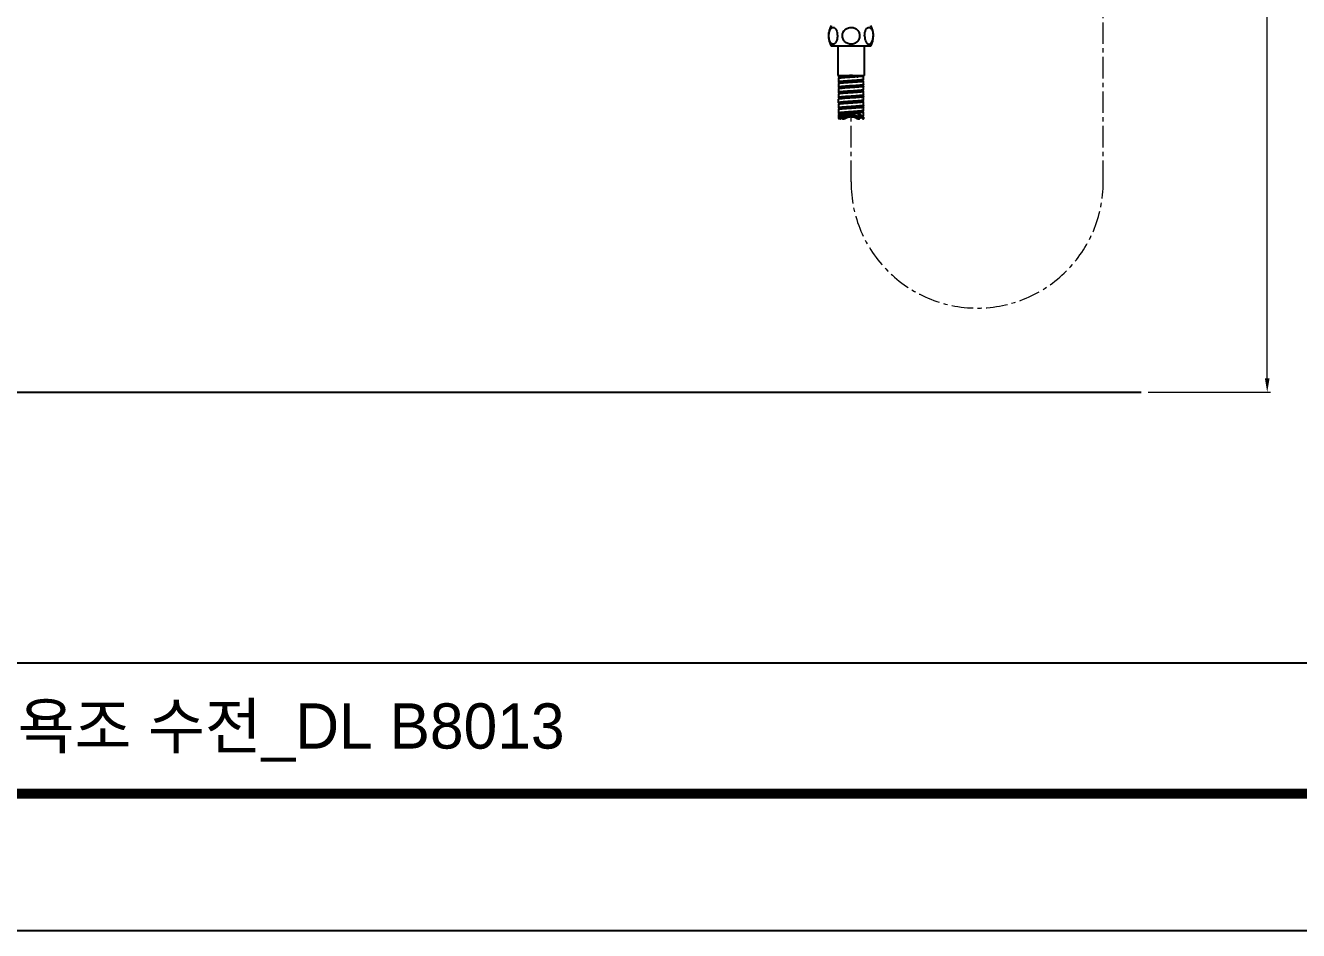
# Model space of a CAD drawing. Extents: x 300 to 2828, y 64 to 1916.
# Drawn here: x 1171 to 1909, y 64 to 589 of the extents above; entities that cross this region are included whole.
import ezdxf

# ---------------------------------------------------------------- set-up
doc = ezdxf.new("R2010")
doc.units = 0
doc.header["$LTSCALE"] = 10
doc.header["$MEASUREMENT"] = 0
doc.header["$PDMODE"] = 3
doc.header["$PDSIZE"] = -10
doc.linetypes.add('CENTER', pattern=[2, 1.25, -0.25, 0.25, -0.25])
doc.layers.get('0').update_dxf_attribs({"linetype": 'CONTINUOUS'})
doc.layers.get('DEFPOINTS').update_dxf_attribs({"linetype": 'CONTINUOUS'})
doc.layers.add('1', color=7, linetype='CONTINUOUS')
doc.layers.add('DEF_LAYER_ASSEM_MEMBER', color=7, linetype='CONTINUOUS')
doc.styles.add('Daelim Dimension', font='')
doc.styles.get('Daelim Dimension').set_extended_font_data('나눔고딕')
doc.dimstyles.new('DEFAULT', dxfattribs={"dimscale": 2, "dimtxt": 2, "dimasz": 2, "dimexe": 0, "dimexo": 2, "dimgap": 1, "dimtad": 1, "dimdec": 1, "dimzin": 9, "dimdsep": 46, "dimtxsty": 'Daelim Dimension', "dimcen": 0.5, "dimclrd": 252, "dimclre": 252, "dimclrt": 3, "dimadec": 1, "dimazin": 0, "dimtfac": 1, "dimtdec": 1, "dimtix": 1, "dimtmove": 0, "dimatfit": 3, "dimfxl": 1, "dimtolj": 1, "dimtzin": 1, "dimlwd": 9, "dimlwe": 9, "dimarcsym": 0})

# ---------------------------------------------------------------- blocks, each defined once
blk = doc.blocks.new('*D3')
at = {"color": 5, "lineweight": 9, "ltscale": 0.5, "transparency": 16777216}
for p, q in [((1829.76, 892.63), (1892.68, 892.63)), ((1890.68, 384.14), (1890.68, 884.63)), ((1821.59, 376.14), (1892.68, 376.14))]:
    blk.add_line(p, q, dxfattribs=at)
at = {"color": 5, "ltscale": 0.5, "transparency": 16777216}
for points in [[(1889.35, 884.63), (1892.02, 884.63), (1890.68, 892.63)], [(1889.35, 384.14), (1892.02, 384.14), (1890.68, 376.14)]]:
    blk.add_solid(points, dxfattribs=at)
at = {"layer": 'DEFPOINTS', "color": 0, "ltscale": 0.5, "transparency": 16777216}
for p in [(1825.76, 892.63), (1890.68, 892.63), (1817.59, 376.14)]:
    blk.add_point(p, dxfattribs=at)
at = {"color": 7, "ltscale": 0.5, "transparency": 16777216, "insert": (1874.98, 634.39), "char_height": 20, "attachment_point": 5, "rotation": 90, "style": 'Daelim Dimension'}
blk.add_mtext('\\A1;(1650)', dxfattribs=at)

msp = doc.modelspace()

# ---------------------------------------------------------------- linework, layer by layer
msp.add_line((982.65, 376.14), (1817.59, 376.14))
at = {"color": 5}
msp.add_line((340.64, 219.24), (2375.89, 219.24), dxfattribs=at)
at = {"ltscale": 0.5}
msp.add_lwpolyline([(300, 64.06), (2827.62, 64.06), (2827.62, 1916.1), (300, 1916.1)], close=True, dxfattribs=at)
at = {"color": 5, "linetype": 'ByBlock', "lineweight": 200, "const_width": 5.82}
msp.add_lwpolyline([(340.64, 143.37), (2786.72, 143.37), (2786.72, 1873.09), (340.64, 1873.09)], close=True, dxfattribs=at)
at = {"layer": '1', "color": 1, "linetype": 'CENTER', "lineweight": 5}
for p, q in [((1795.64, 498.02), (1795.64, 923.17)), ((1649.47, 498.02), (1649.47, 536.58))]:
    msp.add_line(p, q, dxfattribs=at)
msp.add_arc((1722.56, 498.02), 73.09, 180, 0, dxfattribs=at)
at = {"layer": 'DEF_LAYER_ASSEM_MEMBER', "color": 7, "linetype": 'Continuous'}
for p, q in [((1660.94, 576.76), (1638, 576.76)), ((1641.82, 576.76), (1641.82, 559.76)), ((1657.12, 576.76), (1657.12, 559.76)), ((1641.82, 559.76), (1657.12, 559.76)), ((1642.22, 559.76), (1642.22, 558.96)), ((1642.22, 557.96), (1642.22, 555.96)), ((1642.22, 554.96), (1642.22, 552.96)), ((1643.02, 558.96), (1643.02, 558.18)), ((1643.02, 555.96), (1643.02, 555.19)), ((1649.47, 558.71), (1649.45, 558.71)), ((1649.47, 555.71), (1649.45, 555.71)), ((1650.23, 559.76), (1649.47, 559.71)), ((1649.49, 558.71), (1649.47, 558.71)), ((1649.49, 556.71), (1649.47, 556.71)), ((1653.61, 559), (1653.46, 558.99)), ((1655.92, 559.46), (1655.92, 559.76)), ((1655.92, 556.46), (1655.92, 557.24)), ((1655.92, 553.46), (1655.92, 554.24)), ((1656.72, 557.46), (1656.72, 559.46)), ((1656.72, 554.46), (1656.72, 556.46)), ((1656.72, 551.46), (1656.72, 553.46)), ((1642.22, 551.96), (1642.22, 549.96)), ((1642.22, 548.96), (1642.22, 546.96)), ((1642.99, 546.18), (1642.97, 546.18)), ((1643.02, 552.96), (1643.02, 552.18)), ((1643.02, 549.96), (1643.02, 549.18)), ((1643.02, 546.19), (1643.02, 546.96)), ((1643.06, 553.2), (1643.05, 553.19)), ((1649.47, 549.71), (1649.26, 549.7)), ((1649.47, 552.71), (1649.45, 552.71)), ((1649.47, 546.71), (1649.45, 546.71)), ((1649.49, 552.71), (1649.47, 552.71)), ((1649.49, 550.71), (1649.47, 550.71)), ((1649.49, 549.71), (1649.47, 549.71)), ((1649.49, 547.71), (1649.47, 547.71)), ((1649.76, 546.73), (1649.47, 546.71)), ((1655.92, 550.46), (1655.92, 551.24)), ((1655.92, 547.46), (1655.92, 548.24)), ((1656.72, 548.46), (1656.72, 550.46)), ((1656.72, 545.46), (1656.72, 547.46)), ((1642.22, 543.96), (1642.22, 545.96)), ((1642.22, 542.96), (1642.22, 540.96)), ((1642.22, 539.96), (1642.22, 537.96)), ((1642.99, 544.18), (1642.97, 544.18)), ((1642.97, 543.74), (1642.99, 543.74)), ((1642.99, 543.74), (1643.01, 543.74)), ((1643.02, 543.96), (1643.02, 543.18)), ((1643.02, 540.96), (1643.02, 540.19)), ((1649.47, 543.71), (1649.45, 543.71)), ((1649.47, 540.71), (1649.45, 540.71)), ((1649.76, 544.73), (1649.47, 544.71)), ((1649.49, 543.71), (1649.47, 543.71)), ((1649.49, 541.71), (1649.47, 541.71)), ((1649.49, 540.71), (1649.47, 540.71)), ((1649.49, 538.71), (1649.47, 538.71)), ((1655.92, 544.46), (1655.92, 545.24)), ((1655.92, 541.46), (1655.92, 542.24)), ((1655.92, 538.46), (1655.92, 539.24)), ((1656.72, 542.46), (1656.72, 544.46)), ((1656.72, 539.46), (1656.72, 541.46)), ((1642.22, 536.96), (1642.22, 534.96)), ((1642.27, 535.02), (1642.22, 534.96)), ((1642.68, 535.03), (1642.27, 535.02)), ((1642.57, 534.81), (1642.96, 534.81)), ((1642.59, 535.27), (1642.8, 535.27)), ((1643.09, 535.03), (1642.68, 535.03)), ((1642.8, 535.27), (1643.01, 535.28)), ((1642.96, 534.81), (1642.99, 534.81)), ((1642.99, 534.81), (1643.02, 534.81)), ((1643.02, 537.96), (1643.02, 537.19)), ((1643.09, 535.03), (1643.02, 534.96)), ((1643.02, 534.97), (1643.02, 534.78)), ((1643.12, 534.66), (1643.32, 534.66)), ((1644.33, 536.4), (1644.47, 536.4)), ((1644.47, 537), (1644.47, 534.78)), ((1644.59, 534.66), (1645.42, 534.66)), ((1644.92, 537.17), (1644.73, 537.16)), ((1646.14, 537.46), (1646.31, 537.47)), ((1653.52, 534.66), (1654.35, 534.66)), ((1654.13, 536.88), (1654.18, 536.89)), ((1654.47, 537.01), (1654.47, 536.96)), ((1654.47, 536.33), (1654.47, 534.78)), ((1654.93, 536.37), (1655.16, 536.38)), ((1655.16, 536.38), (1655.39, 536.39)), ((1655.92, 535.46), (1655.92, 536.22)), ((1656.43, 534.66), (1656.64, 534.66)), ((1656.72, 536.46), (1656.72, 538.46)), ((1656.72, 534.78), (1656.72, 535.46))]:
    msp.add_line(p, q, dxfattribs=at)
for centre, radius, start, end in [((1648.97, 582.76), 12.5, 151.3146, 208.6854), ((1649.97, 582.76), 12.5, 331.3146, 28.6854), ((1631.96, 582.76), 9.61, 359.525, 0.00001), ((1649.66, 582.76), 4.81, 359.05005, 359.99999), ((1643.33, 555.55), 3.64, 101.51368, 102.52841), ((1644.08, 551.54), 7.72, 99.22321, 99.69667), ((1644.03, 548.86), 7.39, 99.44321, 99.70605), ((1644.15, 548.12), 8.15, 99.13083, 99.44233), ((1644.35, 549.9), 9.38, 98.57369, 99.21711), ((1644.38, 546.66), 9.63, 98.50981, 99.12217), ((1644.69, 547.64), 11.66, 98.04377, 98.57688), ((1644.59, 566.61), 10.98, 261.42367, 261.63642), ((1644.59, 569.64), 11.01, 261.46462, 261.60933), ((1644.67, 544.73), 11.57, 98.14771, 98.51682), ((1644.7, 543.53), 11.78, 98.05994, 98.49346), ((1645.12, 544.6), 14.74, 97.41471, 98.0393), ((1645.99, 638.36), 79.68, 275.02535, 275.36733), ((1643.14, 689.87), 131.29, 274.29652, 274.50864), ((1653.29, 574.91), 18.85, 276.68875, 277.53896), ((1653.7, 574.78), 15.7, 277.46205, 277.69966), ((1654.33, 548.67), 11.13, 81.49372, 81.63118), ((1654.34, 542.69), 11.11, 81.49417, 81.63036), ((1654.37, 545.91), 10.89, 81.40973, 81.60196), ((1643.43, 546.1), 4.1, 101.38717, 101.74559), ((1644, 539.99), 7.27, 99.45782, 99.79495), ((1644.11, 545.38), 7.88, 99.10605, 99.68702), ((1644.08, 542.52), 7.74, 99.23787, 99.66702), ((1644.14, 539.15), 8.12, 99.14169, 99.45808), ((1644.34, 540.94), 9.34, 98.5859, 99.2306), ((1644.38, 537.69), 9.6, 98.51803, 99.13304), ((1644.39, 543.58), 9.7, 98.48812, 99.10408), ((1644.49, 562.94), 10.31, 261.16599, 261.58341), ((1644.66, 538.79), 11.52, 98.10125, 98.59061), ((1644.58, 560.54), 10.91, 261.43388, 261.58945), ((1644.58, 557.56), 10.93, 261.41379, 261.62012), ((1644.7, 541.53), 11.78, 98.05994, 98.49346), ((1644.67, 535.76), 11.55, 98.15076, 98.52499), ((1644.65, 564.04), 11.42, 261.5784, 261.69821), ((1645.3, 534.21), 16.14, 97.13909, 98.05898), ((1653.2, 566.57), 19.53, 276.50064, 277.5461), ((1653.64, 569.25), 16.18, 277.44689, 277.57775), ((1654.29, 539.37), 11.44, 81.53999, 81.75662), ((1654.37, 536.92), 10.88, 81.40581, 81.60234), ((1643.39, 537.31), 3.89, 101.44906, 102.08869), ((1644.08, 533.54), 7.72, 99.23422, 99.68295), ((1644.14, 536.17), 8.1, 98.98863, 99.62949), ((1644.34, 531.93), 9.35, 98.58251, 99.22743), ((1644.44, 534.28), 10.01, 98.42185, 98.99038), ((1644.67, 529.73), 11.57, 98.07782, 98.5866), ((1644.58, 551.58), 10.95, 261.44652, 261.5972), ((1644.72, 528.41), 11.91, 97.9986, 98.5006), ((1644.75, 532.2), 12.11, 98.06498, 98.35149), ((1645.24, 525.7), 15.65, 97.26517, 98.05065), ((1653.24, 560.31), 19.26, 276.5721, 277.54306), ((1653.72, 559.59), 15.51, 277.46776, 277.74976), ((1654.29, 527.38), 11.43, 81.58122, 81.70108), ((1654.33, 533.66), 11.15, 81.50407, 81.63874), ((1654.36, 530.89), 10.91, 81.41246, 81.61163), ((1654.45, 528.45), 10.34, 81.18153, 81.58591), ((1644.89, 533.92), 2.84, 149.51095, 150.97564), ((1645.15, 533.76), 3.15, 147.46434, 149.50258), ((1645.46, 533.56), 3.52, 145.23409, 147.46401), ((1644.66, 534.14), 2.35, 148.77233, 151.43492), ((1645.02, 533.93), 2.77, 146.3895, 148.77678), ((1645.51, 533.6), 3.36, 143.37343, 146.36614), ((1644.02, 530.87), 7.39, 99.444, 99.71029), ((1644.15, 530.12), 8.15, 99.13165, 99.44318), ((1646.3, 532.93), 4.57, 138.23136, 139.78083), ((1646, 533.24), 3.97, 142.03818, 143.41531), ((1644.38, 528.66), 9.63, 98.51053, 99.123), ((1646.6, 532.77), 4.73, 139.35796, 141.99921), ((1646.45, 532.8), 4.76, 136.34429, 138.22991), ((1645.72, 533.55), 3.39, 144.9241, 145.16581), ((1644.58, 548.6), 10.97, 261.42033, 261.6314), ((1644.67, 526.74), 11.57, 98.14841, 98.51754), ((1644.67, 525.74), 11.57, 98.19666, 98.45477), ((1646.58, 532.67), 4.94, 134.56001, 136.34586), ((1647.39, 532.09), 5.78, 137.68833, 139.3863), ((1644.57, 526.66), 9.43, 98.85883, 99.05438), ((1646.77, 532.48), 5.21, 129.31896, 134.54586), ((1643.86, 532.64), 3.15, 102.20924, 103.83261), ((1640.15, 625.93), 90, 271.89197, 272.49162), ((1639.97, 639.52), 103.82, 271.75149, 271.87465), ((1640.26, 630.41), 94.7, 271.87456, 272.01094), ((1646.75, 532.93), 4.25, 140.21927, 142.19389), ((1647.38, 532.41), 5.06, 138.45679, 140.22448), ((1646.23, 533.44), 3.35, 141.52294, 142.32092), ((1646.35, 533.34), 3.51, 140.34628, 141.52029), ((1646.49, 533.22), 3.69, 139.15375, 140.34649), ((1644.64, 540.3), 4.82, 258.17491, 258.63919), ((1641.17, 538.12), 4.12, 309.30423, 310.64973), ((1640.14, 539.31), 5.7, 310.66893, 311.83207), ((1652.83, 527.35), 12.42, 135.21338, 135.79665), ((1637.38, 542.39), 9.83, 311.83875, 312.73396), ((1651.52, 528.66), 10.57, 132.86825, 135.25032), ((1646.96, 556.06), 19.76, 262.34654, 262.59186), ((1647.6, 531.23), 6.72, 113.65645, 118.8166), ((1647.2, 557.9), 21.61, 262.59035, 262.7265), ((1647.92, 509.81), 27.48, 96.734, 97.02004), ((1651.39, 460.81), 76.85, 94.84472, 95.00195), ((1648.57, 504.36), 32.97, 96.36132, 96.73109), ((1638.71, 649.09), 111.87, 273.17459, 273.80848), ((1649.39, 496.94), 40.43, 96.0489, 96.36272), ((1639.38, 635.01), 98, 273.2406, 274.06355), ((1637.37, 669), 131.83, 273.88594, 274.08075), ((1648.86, 529.31), 8.35, 104.60029, 107.72883), ((1648.96, 528.94), 8.73, 104.48317, 104.6237), ((1649.49, 525.96), 11.75, 85.55687, 86.86657), ((1649.53, 526.44), 11.28, 82.85362, 85.57005), ((1661.2, 387.4), 150.76, 93.90952, 94.10414), ((1637.7, 714.59), 177.27, 274.27803, 274.83922), ((1659.99, 405.07), 133.05, 93.27861, 93.91196), ((1659.32, 420.86), 117.06, 93.2662, 94.11059), ((1650.27, 528.08), 10.06, 76.07334, 77.8745), ((1658.58, 442.12), 94.87, 92.68642, 92.99643), ((1650.93, 531.42), 6.07, 58.21221, 63.69078), ((1649.97, 573.19), 36.51, 276.01132, 276.64548), ((1651.13, 531.75), 5.68, 56.13382, 58.19639), ((1659.24, 427.88), 109.13, 92.40309, 92.65941), ((1651.05, 563.93), 27.19, 276.64433, 277.15101), ((1658.85, 435.37), 101.44, 92.49186, 92.63439), ((1650.78, 531.05), 6.6, 57.07396, 58.88519), ((1651.22, 531.88), 5.53, 55.83659, 56.12591), ((1651.26, 531.94), 5.45, 54.51288, 55.83883), ((1651.13, 531.6), 5.95, 55.14725, 57.07515), ((1651.45, 532.2), 5.12, 49.96451, 54.56086), ((1651.72, 558.58), 21.8, 277.15763, 277.50047), ((1659.17, 428.02), 108.79, 92.36087, 92.49194), ((1651.37, 531.83), 5.76, 54.87404, 57.88238), ((1651.48, 531.49), 6.42, 59.53281, 62.47484), ((1651.35, 531.91), 5.57, 54.6312, 55.13138), ((1651.67, 532.36), 5.02, 50.8594, 54.68755), ((1651.16, 531.19), 6.71, 57.41034, 58.44293), ((1651.55, 531.94), 5.72, 53.74916, 56.71504), ((1651.55, 532.08), 5.47, 51.78889, 54.87415), ((1651.63, 531.76), 6.12, 58.13166, 59.52033), ((1651.62, 532.41), 4.86, 48.85036, 49.9487), ((1651.47, 531.67), 6.14, 54.33583, 57.44061), ((1651.7, 532.5), 4.74, 47.93387, 48.84973), ((1652.02, 532.79), 4.46, 49.60975, 50.80616), ((1651.77, 531.97), 5.86, 52.18495, 58.14427), ((1651.75, 532.55), 4.67, 47.61843, 47.93234), ((1659.64, 403.02), 133.25, 91.64626, 92.03297), ((1651.71, 532.16), 5.45, 50.71585, 53.74925), ((1652.73, 553.97), 17.74, 277.13185, 277.89254), ((1651.75, 532.08), 5.64, 53.43469, 54.30363), ((1651.94, 532.32), 5.34, 51.52458, 53.44422), ((1652.18, 532.63), 4.94, 49.51854, 51.52513), ((1651.97, 532.24), 5.53, 50.31363, 52.13529), ((1652.05, 532.34), 5.4, 49.09402, 50.31143), ((1653.75, 534.14), 2.11, 29.1211, 31.12492), ((1652.2, 532.5), 5.18, 45.84334, 49.10934), ((1660, 197.67), 337.52, 90.61158, 90.74921), ((1660.17, 267.51), 267.86, 90.78399, 90.95922), ((1654.34, 524.71), 11.1, 81.47466, 81.62914), ((1654.16, 533.98), 2.72, 27.89732, 30.25908)]:
    msp.add_arc(centre, radius, start, end, dxfattribs=at)
for points, start_tangent, end_tangent in [([(1641.58, 582.68), (1641.35, 580.73), (1640.75, 579.13), (1640.35, 578.54), (1639.89, 578.13), (1639.4, 577.9), (1638.89, 577.88), (1638.4, 578.05), (1637.93, 578.41), (1637.5, 578.95), (1637.14, 579.66), (1636.67, 581.42), (1636.6, 583.42)], (-0.00829, -0.999966), (0.068795, 0.997631)), ([(1636.6, 583.42), (1636.9, 585.17), (1637.5, 586.57), (1637.89, 587.08), (1638.32, 587.43), (1638.78, 587.63), (1639.24, 587.65), (1639.7, 587.51), (1640.14, 587.2), (1640.54, 586.73), (1640.9, 586.13), (1641.4, 584.58), (1641.58, 582.76)], (0.068795, 0.997631), (0, -1)), ([(1654.47, 582.68), (1654.02, 580.73), (1652.82, 579.13), (1651.09, 578.13), (1649.1, 577.88), (1647.17, 578.41), (1645.6, 579.66), (1645.04, 580.49), (1644.66, 581.43), (1644.52, 583.42)], (-0.016579, -0.999863), (0.137454, 0.990508)), ([(1644.52, 583.42), (1645.12, 585.17), (1646.33, 586.57), (1647.96, 587.43), (1649.8, 587.65), (1651.6, 587.2), (1653.11, 586.13), (1654.11, 584.58), (1654.47, 582.76)], (0.137454, 0.990508), (0, -1)), ([(1657.36, 582.76), (1657.56, 584.66), (1658.11, 586.26), (1658.49, 586.86), (1658.93, 587.31), (1659.4, 587.58), (1659.88, 587.66), (1660.37, 587.56), (1660.83, 587.28), (1661.26, 586.82), (1661.64, 586.2), (1662.18, 584.59), (1662.36, 582.68)], (0, 1), (-0.00829, -0.999966)), ([(1657.36, 582.76), (1657.55, 580.88), (1658.1, 579.29), (1658.47, 578.69), (1658.9, 578.24), (1659.36, 577.96), (1659.84, 577.86), (1660.32, 577.95), (1660.79, 578.21), (1661.22, 578.65), (1661.6, 579.24), (1662.15, 580.81), (1662.36, 582.68)], (0, -1), (0.00829, 0.999966)), ([(1642.54, 559.11), (1642.3, 559.03), (1642.24, 559), (1642.22, 558.96)], (-0.976105, -0.2173), (0.001254, -0.999999)), ([(1642.22, 558.96), (1642.27, 558.91), (1642.41, 558.85), (1642.64, 558.8), (1642.96, 558.75)], (0.001254, -0.999999), (0.988923, -0.148432)), ([(1642.95, 558.18), (1642.63, 558.12), (1642.4, 558.07), (1642.27, 558.02), (1642.22, 557.96)], (-0.988823, -0.149092), (-0.000581, -1)), ([(1642.32, 556.04), (1642.25, 556), (1642.22, 555.96)], (-0.928914, -0.370296), (-0.001383, -0.999999)), ([(1642.22, 555.96), (1642.27, 555.91), (1642.4, 555.85), (1642.63, 555.8), (1642.95, 555.75)], (-0.001383, -0.999999), (0.988814, -0.149151)), ([(1642.96, 555.18), (1642.64, 555.13), (1642.41, 555.07), (1642.27, 555.02), (1642.22, 554.96)], (-0.989017, -0.147801), (0.001123, -0.999999)), ([(1642.78, 556.15), (1642.5, 556.1), (1642.32, 556.04)], (-0.98568, -0.168627), (-0.928914, -0.370296)), ([(1642.78, 559.15), (1642.73, 559.14), (1642.61, 559.12)], (-0.985695, -0.16854), (-0.9798, -0.199979)), ([(1649.45, 558.71), (1645.61, 558.45), (1644.07, 558.31), (1642.95, 558.18)], (-0.997838, -0.065715), (-0.988823, -0.149092)), ([(1649.47, 559.71), (1648.21, 559.62), (1647, 559.53), (1645.89, 559.43), (1644.91, 559.34), (1644.11, 559.24), (1643.51, 559.15), (1643.14, 559.06), (1643.05, 559.01), (1643.02, 558.96)], (-0.997271, -0.073823), (0, -1)), ([(1649.47, 556.71), (1648.21, 556.62), (1647, 556.53), (1645.89, 556.43), (1644.91, 556.34), (1644.11, 556.24), (1643.51, 556.15), (1643.14, 556.06), (1643.05, 556.01), (1643.02, 555.96)], (-0.997271, -0.073824), (0.00074, -1)), ([(1649.47, 553.71), (1648.21, 553.62), (1647, 553.53), (1645.89, 553.43), (1644.91, 553.34), (1644.11, 553.24), (1643.51, 553.15), (1643.14, 553.06), (1643.05, 553.01), (1643.02, 552.96)], (-0.997271, -0.073823), (-0.001478, -0.999999)), ([(1649.47, 556.71), (1645.7, 556.45), (1644.17, 556.32), (1643.03, 556.19)], (-0.997838, -0.065716), (-0.989895, -0.141802)), ([(1649.45, 555.71), (1645.71, 555.45), (1644.19, 555.32), (1643.05, 555.19)], (-0.997838, -0.065715), (-0.990107, -0.140313)), ([(1649.47, 553.71), (1645.73, 553.45), (1644.2, 553.32), (1643.06, 553.2)], (-0.997838, -0.065715), (-0.990221, -0.139508)), ([(1649.47, 559.71), (1645.86, 559.46), (1644.37, 559.34), (1643.21, 559.22)], (-0.997838, -0.065715), (-0.991607, -0.129286)), ([(1653.1, 555.96), (1652.25, 555.9), (1649.47, 555.71)], (-0.997121, -0.075826), (-0.997838, -0.065715)), ([(1653.1, 553.96), (1652.25, 553.9), (1649.47, 553.71)], (-0.997121, -0.075826), (-0.997838, -0.065715)), ([(1652.98, 558.95), (1652.16, 558.89), (1649.49, 558.71)], (-0.997181, -0.07504), (-0.997838, -0.065715)), ([(1653.03, 556.96), (1652.2, 556.9), (1649.49, 556.71)], (-0.997153, -0.075404), (-0.997838, -0.065716)), ([(1655.57, 556.3), (1655.09, 556.22), (1654.44, 556.13), (1652.7, 555.96)], (-0.975334, -0.220736), (-0.996367, -0.085167)), ([(1656.72, 557.46), (1656.66, 557.4), (1656.47, 557.34), (1656.16, 557.27), (1655.73, 557.21), (1655.19, 557.15), (1654.56, 557.08), (1653.03, 556.96)], (-0.000252, -1), (-0.997153, -0.075404)), ([(1655.48, 556.18), (1654.99, 556.13), (1653.1, 555.96)], (-0.993115, -0.117146), (-0.997121, -0.075826)), ([(1656.72, 554.46), (1656.66, 554.4), (1656.47, 554.34), (1656.17, 554.28), (1655.75, 554.21), (1655.22, 554.15), (1654.6, 554.09), (1653.1, 553.96)], (-0.000559, -1), (-0.997121, -0.075826)), ([(1655.34, 559.26), (1654.54, 559.14), (1653.45, 559.03)], (-0.984491, -0.175436), (-0.995608, -0.093624)), ([(1655.74, 559.21), (1655.3, 559.16), (1653.61, 559)], (-0.991526, -0.129906), (-0.996799, -0.079946)), ([(1655.92, 559.46), (1655.88, 559.41), (1655.77, 559.36), (1655.59, 559.31), (1655.34, 559.26)], (-0.001477, -0.999999), (-0.984491, -0.175436)), ([(1655.92, 556.46), (1655.9, 556.42), (1655.83, 556.38), (1655.57, 556.3)], (0.000739, -1), (-0.975334, -0.220736)), ([(1655.92, 553.46), (1655.87, 553.4), (1655.71, 553.34)], (0, -1), (-0.959086, -0.283114)), ([(1656.72, 556.46), (1656.66, 556.4), (1656.48, 556.34), (1656.18, 556.28), (1655.76, 556.21)], (-0.000799, -1), (-0.991323, -0.131447)), ([(1656.72, 553.46), (1656.66, 553.4), (1656.48, 553.34), (1656.18, 553.28), (1655.77, 553.22)], (0.001466, -0.999999), (-0.991265, -0.131883)), ([(1656.72, 559.46), (1656.66, 559.4), (1656.49, 559.34), (1656.2, 559.28), (1655.8, 559.22)], (0.001897, -0.999998), (-0.990979, -0.134016)), ([(1655.98, 559.68), (1656.34, 559.62), (1656.59, 559.55)], (0.988998, -0.147928), (0.945726, -0.324964)), ([(1655.98, 553.68), (1656.3, 553.63), (1656.53, 553.57), (1656.67, 553.52), (1656.72, 553.46)], (0.988999, -0.14792), (0.001466, -0.999999)), ([(1656, 556.68), (1656.31, 556.62), (1656.54, 556.57), (1656.67, 556.52), (1656.72, 556.46)], (0.988779, -0.149388), (-0.000799, -1)), ([(1656.59, 559.55), (1656.69, 559.51), (1656.72, 559.46)], (0.945726, -0.324964), (0.001897, -0.999998)), ([(1642.45, 553.08), (1642.28, 553.02), (1642.22, 552.96)], (-0.967127, -0.254292), (0.001123, -0.999999)), ([(1642.22, 552.96), (1642.26, 552.91), (1642.39, 552.86), (1642.61, 552.81), (1642.9, 552.75)], (0.001123, -0.999999), (0.988123, -0.153667)), ([(1642.94, 552.18), (1642.63, 552.12), (1642.4, 552.07), (1642.27, 552.02), (1642.22, 551.96)], (-0.988761, -0.149506), (0.000752, -1)), ([(1642.4, 550.07), (1642.27, 550.02), (1642.22, 549.96)], (-0.959352, -0.282212), (0.000752, -1)), ([(1642.22, 549.96), (1642.27, 549.91), (1642.4, 549.85), (1642.63, 549.8), (1642.95, 549.75)], (0.000752, -1), (0.988843, -0.148964)), ([(1642.96, 549.18), (1642.64, 549.13), (1642.41, 549.07), (1642.27, 549.02), (1642.22, 548.96)], (-0.988939, -0.148319), (-0.001315, -0.999999)), ([(1642.31, 547.04), (1642.24, 547), (1642.22, 546.96)], (-0.92507, -0.379796), (-0.001315, -0.999999)), ([(1642.22, 546.96), (1642.27, 546.91), (1642.4, 546.86), (1642.63, 546.8), (1642.95, 546.75)], (-0.001315, -0.999999), (0.988789, -0.14932)), ([(1642.97, 546.18), (1642.65, 546.13), (1642.41, 546.07), (1642.27, 546.02), (1642.22, 545.96)], (-0.989191, -0.146629), (0, -1)), ([(1642.77, 547.15), (1642.5, 547.09), (1642.31, 547.04)], (-0.985414, -0.170177), (-0.92507, -0.379796)), ([(1642.59, 550.12), (1642.54, 550.11), (1642.4, 550.07)], (-0.979051, -0.203616), (-0.959352, -0.282212)), ([(1642.59, 553.12), (1642.55, 553.11), (1642.45, 553.08)], (-0.97893, -0.204194), (-0.967127, -0.254292)), ([(1642.78, 553.15), (1642.73, 553.14), (1642.59, 553.12)], (-0.985714, -0.168428), (-0.97893, -0.204194)), ([(1642.78, 550.15), (1642.74, 550.14), (1642.62, 550.12)], (-0.985785, -0.168011), (-0.980305, -0.197487)), ([(1649.45, 552.71), (1645.61, 552.44), (1644.07, 552.31), (1642.94, 552.18)], (-0.997838, -0.065715), (-0.988761, -0.149506)), ([(1649.26, 549.7), (1645.54, 549.44), (1644.05, 549.31), (1642.96, 549.18)], (-0.997837, -0.065743), (-0.988939, -0.148319)), ([(1649.45, 546.71), (1645.65, 546.45), (1644.12, 546.32), (1642.99, 546.18)], (-0.997838, -0.065716), (-0.989389, -0.145293)), ([(1649.47, 550.71), (1648.21, 550.62), (1647, 550.53), (1645.89, 550.43), (1644.91, 550.34), (1644.11, 550.24), (1643.51, 550.15), (1643.14, 550.06), (1643.05, 550.01), (1643.02, 549.96)], (-0.997271, -0.073823), (0.001477, -0.999999)), ([(1649.47, 547.71), (1648.21, 547.62), (1647, 547.53), (1645.89, 547.43), (1644.91, 547.34), (1644.11, 547.24), (1643.51, 547.15), (1643.14, 547.06), (1643.05, 547.01), (1643.02, 546.96)], (-0.997271, -0.073825), (-0.00074, -1)), ([(1649.47, 547.71), (1645.7, 547.45), (1644.17, 547.32), (1643.03, 547.19)], (-0.997838, -0.065716), (-0.989887, -0.141857)), ([(1649.47, 550.71), (1645.94, 550.47), (1644.46, 550.35), (1643.3, 550.23)], (-0.997838, -0.065715), (-0.992215, -0.124538)), ([(1655.71, 553.34), (1655.37, 553.26), (1654.86, 553.19), (1653.43, 553.03), (1651.57, 552.87), (1649.49, 552.71)], (-0.959086, -0.283114), (-0.997271, -0.073824)), ([(1655.73, 553.21), (1654.58, 553.09), (1653.09, 552.96), (1649.49, 552.71)], (-0.991564, -0.129618), (-0.997838, -0.065715)), ([(1656.72, 551.46), (1656.69, 551.42), (1656.58, 551.37), (1656.41, 551.32), (1656.17, 551.28), (1655.5, 551.18), (1654.6, 551.09), (1653.51, 550.99), (1652.26, 550.9), (1650.9, 550.81), (1649.49, 550.71)], (0.001466, -0.999999), (-0.997838, -0.065715)), ([(1655.46, 550.28), (1654.5, 550.14), (1653.09, 550), (1651.38, 549.86), (1649.49, 549.71)], (-0.980735, -0.195341), (-0.997271, -0.073825)), ([(1655.76, 550.21), (1654.61, 550.09), (1653.11, 549.96), (1649.49, 549.71)], (-0.991334, -0.131366), (-0.997838, -0.065716)), ([(1656.72, 548.46), (1656.69, 548.42), (1656.58, 548.37), (1656.41, 548.32), (1656.17, 548.28), (1655.5, 548.18), (1654.6, 548.09), (1653.51, 547.99), (1652.26, 547.9), (1650.9, 547.81), (1649.49, 547.71)], (-0.000666, -1), (-0.997838, -0.065716)), ([(1655.66, 547.33), (1655.29, 547.25), (1654.77, 547.17), (1653.34, 547.02), (1651.52, 546.87), (1649.49, 546.71)], (-0.96717, -0.25413), (-0.997271, -0.073824)), ([(1655.41, 547.17), (1652.95, 546.95), (1649.76, 546.73)], (-0.993455, -0.114225), (-0.997835, -0.065769)), ([(1655.92, 550.46), (1655.89, 550.42), (1655.8, 550.37), (1655.46, 550.28)], (-0.00074, -1), (-0.980735, -0.195341)), ([(1655.92, 547.46), (1655.85, 547.39), (1655.66, 547.33)], (0.001477, -0.999999), (-0.96717, -0.25413)), ([(1656.72, 550.46), (1656.66, 550.4), (1656.48, 550.34), (1656.18, 550.28), (1655.76, 550.21)], (-0.000666, -1), (-0.991334, -0.131366)), ([(1656.72, 547.46), (1656.66, 547.4), (1656.48, 547.34), (1656.18, 547.28), (1655.77, 547.22)], (-0.001069, -0.999999), (-0.991289, -0.131705)), ([(1655.97, 550.68), (1656.3, 550.63), (1656.53, 550.57), (1656.67, 550.52), (1656.72, 550.46)], (0.989115, -0.147145), (-0.000666, -1)), ([(1656, 547.68), (1656.31, 547.62), (1656.54, 547.57), (1656.67, 547.52), (1656.72, 547.46)], (0.988768, -0.149456), (-0.001069, -0.999999)), ([(1642.43, 544.08), (1642.27, 544.02), (1642.22, 543.96)], (-0.963801, -0.266623), (0, -1)), ([(1642.22, 543.96), (1642.27, 543.91), (1642.41, 543.85), (1642.65, 543.8), (1642.97, 543.74)], (0, -1), (0.989148, -0.146922)), ([(1642.95, 543.18), (1642.63, 543.12), (1642.4, 543.07), (1642.27, 543.02), (1642.22, 542.96)], (-0.988818, -0.14913), (-0.000514, -1)), ([(1642.57, 541.11), (1642.31, 541.04), (1642.24, 541), (1642.22, 540.96)], (-0.977792, -0.209579), (0.001004, -0.999999)), ([(1642.22, 540.96), (1642.27, 540.91), (1642.41, 540.85), (1642.63, 540.8), (1642.95, 540.75)], (0.001004, -0.999999), (0.988876, -0.148745)), ([(1642.96, 540.18), (1642.64, 540.13), (1642.41, 540.07), (1642.27, 540.02), (1642.22, 539.96)], (-0.988993, -0.14796), (0.001305, -0.999999)), ([(1642.79, 544.15), (1642.68, 544.13), (1642.43, 544.08)], (-0.985876, -0.167475), (-0.963801, -0.266623)), ([(1642.78, 541.15), (1642.74, 541.14), (1642.61, 541.12)], (-0.985737, -0.168293), (-0.98007, -0.19865)), ([(1649.45, 543.71), (1645.61, 543.45), (1644.07, 543.31), (1642.95, 543.18)], (-0.997838, -0.065715), (-0.988818, -0.14913)), ([(1649.47, 544.71), (1648.21, 544.62), (1647, 544.53), (1645.89, 544.43), (1644.91, 544.34), (1644.11, 544.24), (1643.51, 544.15), (1643.14, 544.06), (1643.05, 544.01), (1643.02, 543.96)], (-0.997271, -0.073823), (0, -1)), ([(1649.47, 541.71), (1648.21, 541.62), (1647, 541.53), (1645.89, 541.43), (1644.91, 541.34), (1644.11, 541.24), (1643.51, 541.15), (1643.14, 541.06), (1643.05, 541.01), (1643.02, 540.96)], (-0.997271, -0.073825), (-0.000249, -1)), ([(1649.47, 538.71), (1648.21, 538.62), (1647, 538.53), (1645.89, 538.43), (1644.91, 538.34), (1644.11, 538.24), (1643.51, 538.15), (1643.14, 538.06), (1643.05, 538.01), (1643.02, 537.96)], (-0.997271, -0.073823), (0.000856, -1)), ([(1649.47, 538.71), (1645.7, 538.45), (1644.17, 538.32), (1643.03, 538.19)], (-0.997838, -0.065716), (-0.989893, -0.141814)), ([(1649.47, 544.71), (1645.72, 544.45), (1644.19, 544.32), (1643.05, 544.19)], (-0.997838, -0.065715), (-0.990103, -0.140344)), ([(1649.45, 540.71), (1645.72, 540.45), (1644.2, 540.32), (1643.06, 540.2)], (-0.997838, -0.065715), (-0.990252, -0.139289)), ([(1649.47, 541.71), (1645.9, 541.47), (1644.41, 541.34), (1643.26, 541.22)], (-0.997838, -0.065714), (-0.991948, -0.126649)), ([(1655.34, 544.26), (1654.35, 544.12), (1652.97, 543.99), (1651.3, 543.85), (1649.49, 543.71)], (-0.984454, -0.175644), (-0.997271, -0.073825)), ([(1655.74, 544.21), (1654.59, 544.09), (1653.1, 543.96), (1649.49, 543.71)], (-0.991512, -0.130019), (-0.997838, -0.065715)), ([(1656.72, 542.46), (1656.69, 542.42), (1656.58, 542.37), (1656.41, 542.32), (1656.17, 542.28), (1655.5, 542.18), (1654.6, 542.09), (1653.51, 541.99), (1652.26, 541.9), (1650.9, 541.81), (1649.49, 541.71)], (0.001218, -0.999999), (-0.997838, -0.065715)), ([(1655.44, 541.17), (1652.85, 540.94), (1649.49, 540.71)], (-0.993328, -0.115326), (-0.997838, -0.065715)), ([(1656.72, 539.46), (1656.69, 539.42), (1656.58, 539.37), (1656.41, 539.32), (1656.17, 539.28), (1655.5, 539.18), (1654.6, 539.09), (1653.51, 538.99), (1652.26, 538.9), (1650.9, 538.81), (1649.49, 538.71)], (-0.000546, -1), (-0.997838, -0.065716)), ([(1656.72, 545.46), (1656.69, 545.42), (1656.59, 545.37), (1656.42, 545.33), (1656.2, 545.28), (1655.56, 545.19), (1654.7, 545.1), (1653.65, 545.01), (1652.45, 544.91), (1651.13, 544.82), (1649.76, 544.73)], (-0.001069, -0.999999), (-0.997835, -0.065769)), ([(1655.57, 541.3), (1654.69, 541.16), (1653.34, 541.02), (1651.66, 540.88), (1649.79, 540.74)], (-0.975119, -0.22168), (-0.997265, -0.073914)), ([(1655.92, 544.46), (1655.88, 544.41), (1655.77, 544.36), (1655.59, 544.31), (1655.34, 544.26)], (-0.001478, -0.999999), (-0.984454, -0.175644)), ([(1655.92, 541.46), (1655.9, 541.42), (1655.83, 541.38), (1655.57, 541.3)], (0.000782, -1), (-0.975119, -0.22168)), ([(1656.72, 541.46), (1656.66, 541.4), (1656.48, 541.34), (1656.18, 541.28), (1655.76, 541.21)], (-0.001018, -0.999999), (-0.991303, -0.131597)), ([(1656.72, 544.46), (1656.66, 544.4), (1656.49, 544.34), (1656.21, 544.28), (1655.82, 544.22)], (0.00146, -0.999999), (-0.99086, -0.134897)), ([(1655.98, 544.68), (1656.3, 544.63), (1656.53, 544.57), (1656.67, 544.52), (1656.72, 544.46)], (0.989025, -0.147749), (0.00146, -0.999999)), ([(1655.99, 541.68), (1656.31, 541.62), (1656.54, 541.57), (1656.67, 541.52), (1656.72, 541.46)], (0.988786, -0.149342), (-0.001018, -0.999999)), ([(1656.04, 538.67), (1656.33, 538.62), (1656.55, 538.57), (1656.68, 538.52), (1656.72, 538.46)], (0.988165, -0.153393), (0.000884, -1)), ([(1642.32, 538.04), (1642.25, 538), (1642.22, 537.96)], (-0.928422, -0.371527), (-0.00141, -0.999999)), ([(1642.22, 537.96), (1642.27, 537.91), (1642.4, 537.86), (1642.63, 537.8), (1642.95, 537.75)], (-0.00141, -0.999999), (0.988806, -0.149209)), ([(1642.97, 537.18), (1642.65, 537.13), (1642.41, 537.07), (1642.27, 537.02), (1642.22, 536.96)], (-0.989127, -0.147065), (0.00089, -1)), ([(1642.22, 534.96), (1642.24, 534.93), (1642.31, 534.89), (1642.57, 534.81)], (-0.000611, -1), (0.977998, -0.208614)), ([(1642.27, 535.02), (1642.3, 535.08), (1642.4, 535.29)], (0.348854, 0.937177), (0.48501, 0.874509)), ([(1642.78, 538.15), (1642.5, 538.1), (1642.32, 538.04)], (-0.985667, -0.1687), (-0.928422, -0.371527)), ([(1642.57, 535.57), (1642.63, 535.64), (1642.81, 535.88)], (0.569945, 0.821683), (0.645643, 0.763639)), ([(1642.94, 535.49), (1642.9, 535.43), (1642.8, 535.27)], (-0.5712, -0.820811), (-0.49893, -0.866642)), ([(1643.14, 535.75), (1643.09, 535.69), (1642.95, 535.5)], (-0.641072, -0.767481), (-0.574658, -0.818394)), ([(1643.01, 535.28), (1643.04, 535.33), (1643.16, 535.5)], (0.51234, 0.858783), (0.58897, 0.808155)), ([(1644.69, 537.37), (1644.2, 537.32), (1643.02, 537.19)], (-0.996189, -0.08722), (-0.989779, -0.142608)), ([(1643.02, 534.78), (1643.03, 534.84)], (-0.000009, 1), (0.164702, 0.986343)), ([(1643.1, 534.67), (1643.04, 534.7), (1643.02, 534.78)], (-0.990982, 0.133994), (-0.000009, 1)), ([(1643.03, 534.84), (1643.05, 534.94)], (0.164702, 0.986343), (0.309916, 0.950764)), ([(1643.05, 534.94), (1643.09, 535.03)], (0.309916, 0.950764), (0.39373, 0.919226)), ([(1643.09, 535.03), (1643.1, 535.07), (1643.16, 535.18)], (0.384503, 0.923124), (0.482299, 0.876007)), ([(1643.12, 534.66), (1643.11, 534.66), (1643.1, 534.67)], (-1, -0.000525), (-0.990982, 0.133994)), ([(1643.54, 536.38), (1643.43, 536.28), (1643.12, 535.98)], (-0.760597, -0.649225), (-0.679903, -0.733302)), ([(1643.16, 535.5), (1643.21, 535.57), (1643.36, 535.76)], (0.58897, 0.808155), (0.655892, 0.754855)), ([(1643.16, 535.18), (1643.18, 535.22), (1643.27, 535.36)], (0.482299, 0.876007), (0.559427, 0.82888)), ([(1643.36, 535.76), (1643.32, 535.75), (1643.19, 535.72)], (-0.983908, -0.178675), (-0.977193, -0.212353)), ([(1643.26, 534.96), (1643.24, 534.91), (1643.22, 534.78)], (-0.343965, -0.938983), (0.000571, -1)), ([(1643.22, 534.78), (1643.23, 534.73)], (0.000571, -1), (0.306308, -0.951932)), ([(1643.23, 534.73), (1643.26, 534.68), (1643.32, 534.66)], (0.306308, -0.951932), (0.999997, 0.002605)), ([(1643.3, 535.06), (1643.26, 534.96)], (-0.428485, -0.903549), (-0.343965, -0.938983)), ([(1643.27, 535.36), (1643.3, 535.4), (1643.39, 535.53)], (0.559427, 0.82888), (0.612574, 0.790413)), ([(1643.57, 535.49), (1643.49, 535.38), (1643.3, 535.06)], (-0.611203, -0.791474), (-0.428485, -0.903549)), ([(1643.32, 534.66), (1643.36, 534.67), (1643.5, 534.73)], (0.999997, 0.002605), (0.876, 0.482311)), ([(1643.46, 536.51), (1643.66, 536.67), (1644.36, 537.12)], (0.773062, 0.63433), (0.875964, 0.482377)), ([(1643.5, 534.73), (1643.56, 534.76), (1643.78, 534.93)], (0.876, 0.482311), (0.774064, 0.633108)), ([(1644.73, 537.16), (1644.39, 536.98), (1643.54, 536.38)], (-0.893459, -0.449145), (-0.760597, -0.649225)), ([(1643.65, 536.48), (1643.81, 536.46), (1644.33, 536.4)], (0.99286, -0.119289), (0.995138, -0.09849)), ([(1643.69, 535.58), (1643.83, 535.55), (1644.38, 535.47)], (0.98039, -0.197069), (0.991429, -0.130649)), ([(1644.06, 536.01), (1643.96, 535.92), (1643.7, 535.64)], (-0.741709, -0.670722), (-0.653967, -0.756523)), ([(1643.76, 536.56), (1643.88, 536.54), (1644.33, 536.47)], (0.982741, -0.184988), (0.991086, -0.133221)), ([(1644.06, 535.17), (1644.13, 535.24), (1644.38, 535.47)], (0.735107, 0.677951), (0.73213, 0.681165)), ([(1644.47, 534.78), (1644.55, 535.02), (1644.77, 535.33), (1645.13, 535.68), (1645.6, 536.03), (1646.9, 536.64), (1648.58, 537), (1650.39, 536.99), (1652.06, 536.64), (1653.35, 536.02), (1654.18, 535.32)], (0, 1), (0.648814, -0.760947)), ([(1644.59, 534.66), (1644.5, 534.7), (1644.47, 534.78)], (-1, 0.000622), (0, 1)), ([(1646.32, 537.26), (1646.01, 537.23), (1645.13, 537.15)], (-0.996112, -0.088095), (-0.994423, -0.105466)), ([(1653.67, 534.78), (1653.59, 535), (1653.35, 535.29), (1652.98, 535.6), (1652.48, 535.91), (1651.13, 536.4), (1649.47, 536.59), (1647.81, 536.4), (1646.46, 535.91), (1645.96, 535.6), (1645.59, 535.29), (1645.35, 535), (1645.27, 534.78)], (0, 1), (0, -1)), ([(1645.27, 534.78), (1645.31, 534.7), (1645.42, 534.66)], (0, -1), (1, -0.000582)), ([(1645.42, 534.66), (1645.45, 534.67)], (1, -0.000582), (0.996236, 0.086685)), ([(1645.45, 534.67), (1645.71, 534.73), (1646.05, 534.87), (1646.47, 535.08), (1646.96, 535.31), (1648.12, 535.72), (1649.47, 535.89), (1650.81, 535.72), (1651.97, 535.31), (1652.46, 535.08), (1652.88, 534.88), (1653.23, 534.73), (1653.48, 534.67)], (0.996236, 0.086685), (0.995698, -0.092657)), ([(1646.75, 537.51), (1648.53, 537.78), (1650.41, 537.78)], (0.970645, 0.240517), (0.997257, -0.074015)), ([(1650.13, 537.7), (1648.4, 537.67), (1646.78, 537.39)], (-0.998503, 0.054698), (-0.968221, -0.250097)), ([(1655.75, 538.21), (1654.31, 538.06), (1652.38, 537.91)], (-0.991402, -0.130849), (-0.997424, -0.071736)), ([(1655.72, 538.34), (1655.27, 538.25), (1654.59, 538.15), (1653.71, 538.06), (1652.65, 537.96)], (-0.958901, -0.28374), (-0.996397, -0.084813)), ([(1654.67, 536.91), (1654.23, 537.15), (1652.65, 537.74)], (-0.853878, 0.520472), (-0.968106, 0.25054)), ([(1652.69, 537.84), (1653.17, 537.71), (1654.45, 537.19)], (0.97057, -0.240817), (0.886682, -0.462381)), ([(1653.48, 534.67), (1653.52, 534.66)], (0.995698, -0.092657), (1, 0.000605)), ([(1653.52, 534.66), (1653.63, 534.7), (1653.67, 534.78)], (1, 0.000605), (0, 1)), ([(1654.18, 535.32), (1654.39, 535.01), (1654.47, 534.78)], (0.648814, -0.760947), (0, -1)), ([(1654.47, 534.78), (1654.44, 534.7), (1654.35, 534.66)], (0, -1), (-1, -0.000622)), ([(1654.47, 535.57), (1655.05, 535.49), (1655.45, 535.4)], (0.991971, -0.126462), (0.966941, -0.255)), ([(1655.32, 535.55), (1655.23, 535.66), (1654.89, 536)], (-0.62959, 0.776927), (-0.73867, 0.674068)), ([(1654.91, 536.19), (1655.15, 535.97), (1655.69, 535.33)], (0.764339, -0.644815), (0.546539, -0.837434)), ([(1655.55, 535.23), (1655.5, 535.31), (1655.32, 535.55)], (-0.516557, 0.856253), (-0.62959, 0.776927)), ([(1655.92, 535.46), (1655.86, 535.4), (1655.69, 535.33)], (0.000186, -1), (-0.963289, -0.268468)), ([(1655.92, 538.46), (1655.87, 538.4), (1655.72, 538.34)], (-0.000141, -1), (-0.958901, -0.28374)), ([(1656.72, 538.46), (1656.66, 538.4), (1656.47, 538.34), (1656.17, 538.28), (1655.75, 538.21)], (0.000884, -1), (-0.991402, -0.130849)), ([(1655.79, 535.17), (1655.93, 535.02)], (0.680526, -0.732724), (0.701488, -0.712682)), ([(1656.72, 536.46), (1656.66, 536.4), (1656.49, 536.34), (1656.2, 536.28), (1655.81, 536.22)], (0.001384, -0.999999), (-0.990933, -0.134359)), ([(1655.93, 535.02), (1655.96, 534.99), (1656.06, 534.89)], (0.701488, -0.712682), (0.738426, -0.674335)), ([(1655.98, 535.68), (1656.42, 535.6), (1656.66, 535.52)], (0.988948, -0.14826), (0.884278, -0.46696)), ([(1656.06, 534.89), (1656.1, 534.86), (1656.19, 534.78)], (0.738426, -0.674335), (0.79287, -0.609391)), ([(1656.19, 534.78), (1656.33, 534.69), (1656.43, 534.66)], (0.79287, -0.609391), (1, 0.000426)), ([(1656.49, 534.93), (1656.48, 534.99), (1656.4, 535.17)], (-0.282311, 0.959323), (-0.44535, 0.895357)), ([(1656.43, 534.66), (1656.46, 534.67), (1656.5, 534.7)], (1, 0.000426), (0.510908, 0.859636)), ([(1656.52, 534.78), (1656.52, 534.82), (1656.49, 534.93)], (0.000054, 1), (-0.282311, 0.959323)), ([(1656.5, 534.7), (1656.51, 534.72), (1656.52, 534.78)], (0.510908, 0.859636), (0.000054, 1)), ([(1656.72, 535.46), (1656.67, 535.4), (1656.51, 535.35)], (0.000424, -1), (-0.964453, -0.264254)), ([(1656.56, 535.25), (1656.58, 535.21), (1656.64, 535.08)], (0.467432, -0.884029), (0.386828, -0.922152)), ([(1656.64, 535.08), (1656.68, 534.99), (1656.72, 534.78)], (0.386828, -0.922152), (0.000076, -1)), ([(1656.72, 534.78), (1656.7, 534.7), (1656.64, 534.66)], (0.000076, -1), (-1, -0.00036)), ([(1656.66, 535.52), (1656.69, 535.51), (1656.72, 535.46)], (0.884278, -0.46696), (0.000424, -1))]:
    msp.add_spline(points, degree=3, dxfattribs=dict(at, start_tangent=start_tangent, end_tangent=end_tangent))

# ---------------------------------------------------------------- texts
at = {"color": 2, "insert": (794.42, 195.77), "char_height": 26.2337, "width": 1352.6615, "attachment_point": 1, "style": 'Daelim Dimension'}
msp.add_mtext('{\\fPretendard Variable SemiBold|b0|i0|c129|p2;대림바스(주)} 선반형 샤워욕조 수전_DL B8013', dxfattribs=at)

# ---------------------------------------------------------------- dimensions: what is measured, and where the dimension line sits
at = {"color": 5, "ltscale": 0.5}
dim = msp.add_linear_dim(base=(1890.68, 892.63), p1=(1817.59, 376.14), p2=(1825.76, 892.63), angle=90, text='(1650)', dimstyle='DEFAULT', override={"dimtxt": 10, "dimasz": 4, "dimexe": 1, "dimdec": 0, "dimclrd": 5, "dimclre": 5, "dimclrt": 7}, dxfattribs=at)
dim.commit()
dim.dimension.update_dxf_attribs({"geometry": '*D3', "text_midpoint": (1890.68, 634.39), "dimtype": 160})

doc.saveas('drawing.dxf')
